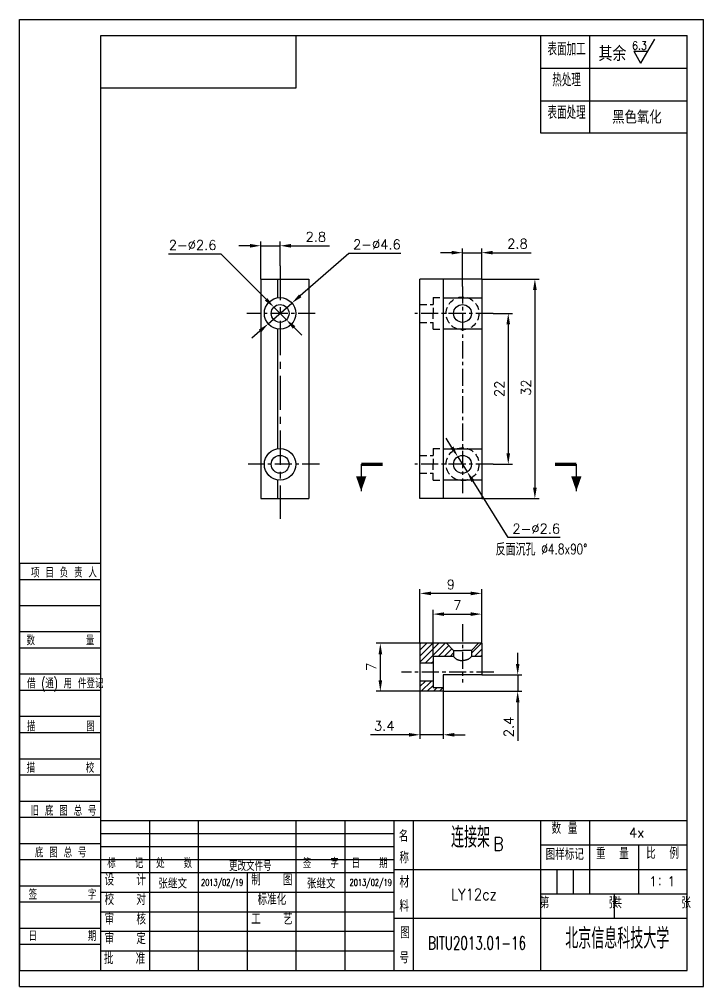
# Model space of a CAD drawing. Extents: x 2854 to 5858, y -1165 to 723.
# Drawn here: x 4812.3 to 4912, y -723.3 to -582.2 of the extents above; entities that cross this region are included whole.
import ezdxf
from ezdxf.enums import TextEntityAlignment as Align

# ---------------------------------------------------------------- set-up
doc = ezdxf.new("R2010")
doc.units = 0
doc.header["$MEASUREMENT"] = 0
doc.linetypes.add('PF_CENTER', pattern=[2, 1.25, -0.25, 0.25, -0.25])
doc.linetypes.add('PF_DASHED', pattern=[0.75, 0.5, -0.25])
doc.layers.get('0').update_dxf_attribs({"linetype": 'CONTINUOUS'})
doc.layers.get('DEFPOINTS').update_dxf_attribs({"linetype": 'CONTINUOUS'})
for name, color, linetype in [('SMPEN_CENTER', 4, 'PF_CENTER'), ('SMPEN_DASHED', 2, 'PF_DASHED'), ('SMPEN_DIM', 3, 'CONTINUOUS'), ('SMPEN_HATCH', 6, 'CONTINUOUS'), ('SMPEN_TEXT', 6, 'CONTINUOUS'), ('SMPEN_THICK', 7, 'CONTINUOUS')]:
    doc.layers.add(name, color=color, linetype=linetype)
doc.styles.get("Standard").update_dxf_attribs({"font": 'txt.shx', "bigfont": 'hshztxt.shx'})
doc.styles.add('STYLE1', font='complex.shx', dxfattribs={"bigfont": 'hzdx.shx'})
doc.dimstyles.get("Standard").update_dxf_attribs({"dimtxt": 3, "dimasz": 3, "dimexe": 0.18, "dimexo": 0.5, "dimgap": 1, "dimtad": 1, "dimtoh": 1, "dimdec": 1, "dimzin": 0, "dimdsep": 46, "dimtxsty": 'Standard', "dimcen": 0, "dimadec": 1, "dimazin": 0, "dimtfac": 1, "dimtdec": 1, "dimtofl": 0, "dimtmove": 0, "dimatfit": 3, "dimfxl": 0, "dimtolj": 1, "dimtzin": 0, "dimarcsym": 0})
doc.dimstyles.new('STANDARD$0', dxfattribs={"dimtxt": 3, "dimasz": 3, "dimexe": 0.18, "dimexo": 0.5, "dimgap": 1, "dimtad": 1, "dimtoh": 1, "dimdec": 1, "dimzin": 0, "dimdsep": 46, "dimtxsty": 'Standard', "dimcen": 0, "dimadec": 1, "dimazin": 0, "dimtfac": 1, "dimtdec": 1, "dimtofl": 0, "dimtmove": 0, "dimatfit": 3, "dimfxl": 0, "dimtolj": 1, "dimtzin": 0, "dimarcsym": 0})

# ---------------------------------------------------------------- blocks, each defined once
blk = doc.blocks.new('*D717')
at = {"layer": 'DEFPOINTS', "color": 0, "ltscale": 10}
for p in [(4852.02, -623.55), (4848.56, -626.58)]:
    blk.add_point(p, dxfattribs=at)
at = {"layer": 'SMPEN_DIM', "color": 0, "lineweight": -2, "ltscale": 10}
for p, q in [((4860.3, -616.31), (4853.22, -622.5)), ((4867.9, -616.31), (4860.3, -616.31)), ((4848.56, -626.58), (4852.02, -623.55)), ((4847.35, -627.64), (4846.15, -628.69))]:
    blk.add_line(p, q, dxfattribs=at)
at = {"layer": 'SMPEN_DIM', "color": 0, "ltscale": 10}
for points in [[(4853.05, -622.3), (4853.4, -622.7), (4852.02, -623.55)], [(4847.18, -627.43), (4847.53, -627.84), (4848.56, -626.58)]]:
    blk.add_solid(points, dxfattribs=at)
at = {"layer": 'SMPEN_DIM', "color": 0, "ltscale": 10, "insert": (4864.4, -615.01), "char_height": 1.4, "attachment_point": 5}
blk.add_mtext('\\A1;2-∅4.6', dxfattribs=at)
blk = doc.blocks.new('*D716')
at = {"layer": 'DEFPOINTS', "color": 0, "ltscale": 10}
for p in [(4850.29, -615.2), (4850.29, -618.15), (4847.49, -620.07)]:
    blk.add_point(p, dxfattribs=at)
at = {"layer": 'SMPEN_DIM', "color": 0, "lineweight": -2, "ltscale": 10}
for p, q in [((4847.49, -620.07), (4847.49, -614.6)), ((4850.29, -618.15), (4850.29, -614.6)), ((4845.89, -615.2), (4844.29, -615.2)), ((4847.49, -615.2), (4850.29, -615.2)), ((4851.89, -615.2), (4857.49, -615.2))]:
    blk.add_line(p, q, dxfattribs=at)
at = {"layer": 'SMPEN_DIM', "color": 0, "ltscale": 10}
for points in [[(4845.89, -614.93), (4845.89, -615.47), (4847.49, -615.2)], [(4851.89, -614.93), (4851.89, -615.47), (4850.29, -615.2)]]:
    blk.add_solid(points, dxfattribs=at)
at = {"layer": 'SMPEN_DIM', "color": 0, "ltscale": 10, "insert": (4855.49, -613.9), "char_height": 1.4, "attachment_point": 5}
blk.add_mtext('\\A1;2.8', dxfattribs=at)
blk = doc.blocks.new('ADDBOX')
for p, q in [((0, 125), (0, 0)), ((0, 125), (25, 125)), ((25, 0), (25, 125))]:
    blk.add_line(p, q)
at = {"color": 1}
for p, q in [((0, 120), (25, 120)), ((0, 99), (25, 99)), ((0, 86), (25, 86)), ((0, 73), (25, 73)), ((0, 60), (25, 60)), ((0, 47), (25, 47)), ((0, 21), (25, 21)), ((0, 8), (25, 8))]:
    blk.add_line(p, q, dxfattribs=at)
for points in [[(0, 112), (25, 112)], [(0, 34), (25, 34)]]:
    blk.add_lwpolyline(points, dxfattribs=at)
for points in [[(0, 104), (25, 104)], [(0, 91), (25, 91)], [(0, 78), (25, 78)], [(0, 65), (25, 65)], [(0, 52), (25, 52)], [(0, 39), (25, 39)], [(0, 26), (25, 26)], [(0, 13), (25, 13)], [(0, 0), (25, 0)]]:
    blk.add_lwpolyline(points)
at = {"color": 1, "width": 0.67}
for s, p in [('项 目 负 责 人', (3.58, 120.61)), ('数        量', (2.2, 99.8)), ('借 (通) 用 件登记', (2.35, 86.62)), ('描        图', (2.35, 73.41)), ('描        校', (2.2, 60.68)), ('旧 底 图 总 号', (3.43, 47.48)), (' 底 图 总 号', (2.97, 34.66)), ('签        字', (2.82, 21.77)), ('日        期', (2.82, 9.04))]:
    blk.add_text(s, height=3, dxfattribs=at).set_placement(p)
at = {"color": 1, "ltscale": 20, "width": 0.67}
blk.add_attdef('PRJMANAGER', text='', height=3.5, dxfattribs=at).set_placement((1.5, 113), align=Align.BOTTOM_LEFT)
at = {"color": 1, "width": 0.67}
for tag, p in [('NUM', (1.5, 92)), ('DRAFTER', (1.5, 66)), ('DVERI', (1.5, 53)), ('OLDDRAWNO', (1.5, 40)), ('DRAWNO', (1.5, 27)), ('SIGNER', (1.5, 14)), ('DATE', (1.5, 1))]:
    blk.add_attdef(tag, text='', height=3.5, dxfattribs=at).set_placement(p, align=Align.BOTTOM_LEFT)
blk = doc.blocks.new('*D715')
at = {"layer": 'DEFPOINTS', "color": 0, "ltscale": 10}
for p in [(4849.37, -624.15), (4851.2, -625.99)]:
    blk.add_point(p, dxfattribs=at)
at = {"layer": 'SMPEN_DIM', "color": 0, "lineweight": -2, "ltscale": 10}
for p, q in [((4834.04, -616.4), (4841.64, -616.4)), ((4841.64, -616.4), (4848.24, -623.01)), ((4851.2, -625.99), (4849.37, -624.15)), ((4852.33, -627.12), (4853.46, -628.25))]:
    blk.add_line(p, q, dxfattribs=at)
at = {"layer": 'SMPEN_DIM', "color": 0, "ltscale": 10}
for points in [[(4848.43, -622.83), (4848.05, -623.2), (4849.37, -624.15)], [(4852.52, -626.93), (4852.15, -627.31), (4851.2, -625.99)]]:
    blk.add_solid(points, dxfattribs=at)
at = {"layer": 'SMPEN_DIM', "color": 0, "ltscale": 10, "insert": (4837.54, -615.1), "char_height": 1.4, "attachment_point": 5}
blk.add_mtext('\\A1;2-∅2.6', dxfattribs=at)
blk = doc.blocks.new('*D714')
at = {"layer": 'DEFPOINTS', "color": 0, "ltscale": 10}
for p in [(4876.19, -645.96), (4877.56, -648.17)]:
    blk.add_point(p, dxfattribs=at)
at = {"layer": 'SMPEN_DIM', "color": 0, "lineweight": -2, "ltscale": 10}
for p, q in [((4875.34, -644.61), (4874.5, -643.25)), ((4876.19, -645.96), (4877.56, -648.17)), ((4883.53, -657.76), (4878.41, -649.53)), ((4891.13, -657.76), (4883.53, -657.76))]:
    blk.add_line(p, q, dxfattribs=at)
at = {"layer": 'SMPEN_DIM', "color": 0, "ltscale": 10}
for points in [[(4875.57, -644.47), (4875.12, -644.75), (4876.19, -645.96)], [(4878.63, -649.39), (4878.18, -649.67), (4877.56, -648.17)]]:
    blk.add_solid(points, dxfattribs=at)
at = {"layer": 'SMPEN_DIM', "color": 0, "ltscale": 10, "insert": (4887.63, -656.46), "char_height": 1.4, "attachment_point": 5}
blk.add_mtext('\\A1;2-∅2.6', dxfattribs=at)
blk = doc.blocks.new('*D713')
at = {"layer": 'DEFPOINTS', "color": 0, "ltscale": 10}
for p in [(4879.68, -620.07), (4879.68, -652.07), (4887.43, -652.07)]:
    blk.add_point(p, dxfattribs=at)
at = {"layer": 'SMPEN_DIM', "color": 0, "lineweight": -2, "ltscale": 10}
for p, q in [((4879.68, -620.07), (4888.03, -620.07)), ((4887.43, -621.67), (4887.43, -650.47)), ((4879.68, -652.07), (4888.03, -652.07))]:
    blk.add_line(p, q, dxfattribs=at)
at = {"layer": 'SMPEN_DIM', "color": 0, "ltscale": 10}
for points in [[(4887.16, -621.67), (4887.7, -621.67), (4887.43, -620.07)], [(4887.16, -650.47), (4887.7, -650.47), (4887.43, -652.07)]]:
    blk.add_solid(points, dxfattribs=at)
at = {"layer": 'SMPEN_DIM', "color": 0, "ltscale": 10, "insert": (4886.13, -635.89), "char_height": 1.4, "attachment_point": 5, "rotation": 90}
blk.add_mtext('\\A1;32', dxfattribs=at)
blk = doc.blocks.new('*D712')
at = {"layer": 'DEFPOINTS', "color": 0, "ltscale": 10}
for p in [(4881.34, -625.07), (4881.34, -647.07), (4883.55, -647.07)]:
    blk.add_point(p, dxfattribs=at)
at = {"layer": 'SMPEN_DIM', "color": 0, "lineweight": -2, "ltscale": 10}
for p, q in [((4881.34, -625.07), (4884.15, -625.07)), ((4883.55, -626.67), (4883.55, -645.47)), ((4881.34, -647.07), (4884.15, -647.07))]:
    blk.add_line(p, q, dxfattribs=at)
at = {"layer": 'SMPEN_DIM', "color": 0, "ltscale": 10}
for points in [[(4883.28, -626.67), (4883.81, -626.67), (4883.55, -625.07)], [(4883.28, -645.47), (4883.81, -645.47), (4883.55, -647.07)]]:
    blk.add_solid(points, dxfattribs=at)
at = {"layer": 'SMPEN_DIM', "color": 0, "ltscale": 10, "insert": (4882.25, -636.07), "char_height": 1.4, "attachment_point": 5, "rotation": 90}
blk.add_mtext('\\A1;22', dxfattribs=at)
blk = doc.blocks.new('*D711')
at = {"layer": 'DEFPOINTS', "color": 0, "ltscale": 10}
for p in [(4879.68, -677.78), (4874.08, -680.18), (4884.92, -680.18)]:
    blk.add_point(p, dxfattribs=at)
at = {"layer": 'SMPEN_DIM', "color": 0, "lineweight": -2, "ltscale": 10}
for p, q in [((4884.92, -676.18), (4884.92, -674.58)), ((4879.68, -677.78), (4885.52, -677.78)), ((4884.92, -677.78), (4884.92, -680.18)), ((4874.08, -680.18), (4885.52, -680.18)), ((4884.92, -681.78), (4884.92, -687.38))]:
    blk.add_line(p, q, dxfattribs=at)
at = {"layer": 'SMPEN_DIM', "color": 0, "ltscale": 10}
for points in [[(4884.66, -676.18), (4885.19, -676.18), (4884.92, -677.78)], [(4884.66, -681.78), (4885.19, -681.78), (4884.92, -680.18)]]:
    blk.add_solid(points, dxfattribs=at)
at = {"layer": 'SMPEN_DIM', "color": 0, "ltscale": 10, "insert": (4883.62, -685.38), "char_height": 1.4, "attachment_point": 5, "rotation": 90}
blk.add_mtext('\\A1;2.4', dxfattribs=at)
blk = doc.blocks.new('*D710')
at = {"layer": 'DEFPOINTS', "color": 0, "ltscale": 10}
for p in [(4879.68, -668.92), (4879.68, -673.18), (4872.58, -675.08)]:
    blk.add_point(p, dxfattribs=at)
at = {"layer": 'SMPEN_DIM', "color": 0, "lineweight": -2, "ltscale": 10}
for p, q in [((4872.58, -675.08), (4872.58, -668.32)), ((4879.68, -673.18), (4879.68, -668.32)), ((4874.18, -668.92), (4878.08, -668.92))]:
    blk.add_line(p, q, dxfattribs=at)
at = {"layer": 'SMPEN_DIM', "color": 0, "ltscale": 10}
for points in [[(4874.18, -668.66), (4874.18, -669.19), (4872.58, -668.92)], [(4878.08, -668.66), (4878.08, -669.19), (4879.68, -668.92)]]:
    blk.add_solid(points, dxfattribs=at)
at = {"layer": 'SMPEN_DIM', "color": 0, "ltscale": 10, "insert": (4876.13, -667.62), "char_height": 1.4, "attachment_point": 5}
blk.add_mtext('\\A1;7', dxfattribs=at)
blk = doc.blocks.new('*D709')
at = {"layer": 'DEFPOINTS', "color": 0, "ltscale": 10}
for p in [(4864.9, -673.18), (4870.68, -673.18), (4870.68, -680.18)]:
    blk.add_point(p, dxfattribs=at)
at = {"layer": 'SMPEN_DIM', "color": 0, "lineweight": -2, "ltscale": 10}
for p, q in [((4870.68, -673.18), (4864.3, -673.18)), ((4864.9, -678.58), (4864.9, -674.78)), ((4870.68, -680.18), (4864.3, -680.18))]:
    blk.add_line(p, q, dxfattribs=at)
at = {"layer": 'SMPEN_DIM', "color": 0, "ltscale": 10}
for points in [[(4864.64, -674.78), (4865.17, -674.78), (4864.9, -673.18)], [(4864.64, -678.58), (4865.17, -678.58), (4864.9, -680.18)]]:
    blk.add_solid(points, dxfattribs=at)
at = {"layer": 'SMPEN_DIM', "color": 0, "ltscale": 10, "insert": (4863.6, -676.61), "char_height": 1.4, "attachment_point": 5, "rotation": 90}
blk.add_mtext('\\A1;7', dxfattribs=at)
blk = doc.blocks.new('*D708')
at = {"layer": 'DEFPOINTS', "color": 0, "ltscale": 10}
for p in [(4870.68, -665.9), (4870.68, -673.18), (4879.68, -673.18)]:
    blk.add_point(p, dxfattribs=at)
at = {"layer": 'SMPEN_DIM', "color": 0, "lineweight": -2, "ltscale": 10}
for p, q in [((4870.68, -673.18), (4870.68, -665.3)), ((4879.68, -673.18), (4879.68, -665.3)), ((4878.08, -665.9), (4872.28, -665.9))]:
    blk.add_line(p, q, dxfattribs=at)
at = {"layer": 'SMPEN_DIM', "color": 0, "ltscale": 10}
for points in [[(4872.28, -665.64), (4872.28, -666.17), (4870.68, -665.9)], [(4878.08, -665.64), (4878.08, -666.17), (4879.68, -665.9)]]:
    blk.add_solid(points, dxfattribs=at)
at = {"layer": 'SMPEN_DIM', "color": 0, "ltscale": 10, "insert": (4875.18, -664.6), "char_height": 1.4, "attachment_point": 5}
blk.add_mtext('\\A1;9', dxfattribs=at)
blk = doc.blocks.new('*D707')
at = {"layer": 'DEFPOINTS', "color": 0, "ltscale": 10}
for p in [(4870.68, -680.18), (4874.08, -680.18), (4870.68, -686.52)]:
    blk.add_point(p, dxfattribs=at)
at = {"layer": 'SMPEN_DIM', "color": 0, "lineweight": -2, "ltscale": 10}
for p, q in [((4870.68, -680.18), (4870.68, -687.12)), ((4874.08, -680.18), (4874.08, -687.12)), ((4869.08, -686.52), (4863.48, -686.52)), ((4874.08, -686.52), (4870.68, -686.52)), ((4875.68, -686.52), (4877.28, -686.52))]:
    blk.add_line(p, q, dxfattribs=at)
at = {"layer": 'SMPEN_DIM', "color": 0, "ltscale": 10}
for points in [[(4869.08, -686.26), (4869.08, -686.79), (4870.68, -686.52)], [(4875.68, -686.26), (4875.68, -686.79), (4874.08, -686.52)]]:
    blk.add_solid(points, dxfattribs=at)
at = {"layer": 'SMPEN_DIM', "color": 0, "ltscale": 10, "insert": (4865.48, -685.22), "char_height": 1.4, "attachment_point": 5}
blk.add_mtext('\\A1;3.4', dxfattribs=at)
blk = doc.blocks.new('*D706')
at = {"layer": 'DEFPOINTS', "color": 0, "ltscale": 10}
for p in [(4879.68, -616.21), (4879.68, -620.07), (4876.88, -621.13)]:
    blk.add_point(p, dxfattribs=at)
at = {"layer": 'SMPEN_DIM', "color": 0, "lineweight": -2, "ltscale": 10}
for p, q in [((4875.28, -616.21), (4873.68, -616.21)), ((4876.88, -621.13), (4876.88, -615.61)), ((4876.88, -616.21), (4879.68, -616.21)), ((4879.68, -620.07), (4879.68, -615.61)), ((4881.28, -616.21), (4886.88, -616.21))]:
    blk.add_line(p, q, dxfattribs=at)
at = {"layer": 'SMPEN_DIM', "color": 0, "ltscale": 10}
for points in [[(4875.28, -615.94), (4875.28, -616.47), (4876.88, -616.21)], [(4881.28, -615.94), (4881.28, -616.47), (4879.68, -616.21)]]:
    blk.add_solid(points, dxfattribs=at)
at = {"layer": 'SMPEN_DIM', "color": 0, "ltscale": 10, "insert": (4884.88, -614.91), "char_height": 1.4, "attachment_point": 5}
blk.add_mtext('\\A1;2.8', dxfattribs=at)
blk = doc.blocks.new('ADDBOX3')
at = {"layer": 'SMPEN_THICK', "ltscale": 8}
for p, q in [((-45, -30), (-45, 0)), ((-30, 0), (-30, -30)), ((-45, -10), (0, -10)), ((-45, -20), (0, -20)), ((0, -30), (-45, -30))]:
    blk.add_line(p, q, dxfattribs=at)
at = {"layer": 'SMPEN_TEXT', "ltscale": 8, "width": 0.667}
for s, p in [('表面加工', (-37.05, -7.32)), ('热处理', (-37.05, -16.82)), ('表面处理', (-37.05, -26.82))]:
    blk.add_text(s, height=4, dxfattribs=at).set_placement(p, align=Align.BOTTOM_CENTER)
at = {"layer": 'SMPEN_TEXT', "ltscale": 8}
for tag, p in [('HEATTREATMENT', (-15.54, -17.14)), ('SURFACETREATMENT', (-13.33, -26.97))]:
    blk.add_attdef(tag, text='', height=3.5, dxfattribs=at).set_placement(p, align=Align.BOTTOM_CENTER)

msp = doc.modelspace()

# ---------------------------------------------------------------- hatches: boundary and pattern name
at = {"layer": 'SMPEN_HATCH'}
h = msp.add_hatch(dxfattribs=at)
h.set_pattern_fill('ANSI31', color=256, scale=5, style=0)
h.set_pattern_definition([(45, (2192.8213, -1523.27934), (-0.44194174, 0.44194174), [])])
h.paths.add_polyline_path([(4872.58, -675.08), (4875.58, -675.08), (4875.58, -674.23), (4874.53, -673.18), (4870.68, -673.18), (4870.68, -676.08), (4872.58, -676.08)])
h.paths.add_polyline_path([(4879.68, -673.18), (4879.23, -673.18), (4878.18, -674.23), (4878.18, -675.08), (4879.68, -675.08)])
h.paths.add_polyline_path([(4874.08, -679.68), (4872.58, -679.68), (4872.58, -678.68), (4870.68, -678.68), (4870.68, -680.18), (4874.08, -680.18)])

# ---------------------------------------------------------------- linework, layer by layer
for p, q in [((4824.15, -584.55), (4909.65, -584.55)), ((4847.49, -620.07), (4847.49, -652.07)), ((4847.49, -620.07), (4854.49, -620.07)), ((4849.89, -620.07), (4849.89, -622.8)), ((4854.49, -620.07), (4854.49, -652.07)), ((4879.68, -620.07), (4870.68, -620.07)), ((4874.08, -622.8), (4879.68, -622.8)), ((4849.89, -627.33), (4849.89, -644.8)), ((4874.08, -627.33), (4879.68, -627.33)), ((4874.08, -644.8), (4879.68, -644.8)), ((4849.89, -649.33), (4849.89, -652.07)), ((4874.08, -649.33), (4879.68, -649.33)), ((4847.49, -652.07), (4854.49, -652.07)), ((4879.68, -652.07), (4870.68, -652.07)), ((4870.68, -673.18), (4870.68, -680.18)), ((4879.68, -673.18), (4870.68, -673.18)), ((4874.53, -673.18), (4875.58, -674.23)), ((4875.58, -674.23), (4876.88, -674.23)), ((4875.58, -674.23), (4875.58, -675.08)), ((4878.18, -674.23), (4876.88, -674.23)), ((4879.23, -673.18), (4878.18, -674.23)), ((4878.18, -674.23), (4878.18, -675.08)), ((4879.68, -673.18), (4879.68, -677.78)), ((4872.58, -675.08), (4872.58, -679.68)), ((4879.68, -677.78), (4874.08, -677.78)), ((4874.08, -677.78), (4874.08, -680.18)), ((4874.08, -680.18), (4870.68, -680.18)), ((4824.15, -720.88), (4909.65, -720.88))]:
    msp.add_line(p, q)
at = {"linetype": 'Continuous'}
for p, q in [((4824.15, -720.88), (4824.15, -584.55)), ((4909.65, -720.88), (4909.65, -584.55))]:
    msp.add_line(p, q, dxfattribs=at)
at = {"ltscale": 8}
for p, q in [((4874.08, -620.07), (4874.08, -652.07)), ((4879.68, -620.07), (4879.68, -652.07))]:
    msp.add_line(p, q, dxfattribs=at)
at = {"ltscale": 2}
for p, q in [((4875.58, -675.08), (4872.58, -675.08)), ((4879.68, -675.08), (4878.18, -675.08)), ((4872.58, -676.08), (4870.68, -676.08)), ((4872.58, -678.68), (4870.68, -678.68)), ((4874.08, -679.68), (4872.58, -679.68))]:
    msp.add_line(p, q, dxfattribs=at)
at = {"color": 7}
for p, q in [((4824.15, -699.03), (4909.65, -699.03)), ((4824.15, -699.03), (4909.65, -699.03)), ((4824.15, -720.88), (4824.15, -699.03)), ((4866.9, -720.88), (4866.9, -699.03)), ((4888.28, -720.88), (4888.28, -699.03)), ((4824.15, -706.63), (4866.9, -706.63)), ((4866.9, -706.15), (4909.65, -706.15)), ((4866.9, -713.28), (4909.65, -713.28))]:
    msp.add_line(p, q, dxfattribs=at)
at = {"color": 6}
for p, q in [((4831.28, -720.88), (4831.28, -699.03)), ((4838.4, -720.88), (4838.4, -699.03)), ((4852.65, -720.88), (4852.65, -699.03)), ((4859.78, -720.88), (4859.78, -699.03)), ((4869.75, -720.88), (4869.75, -699.03)), ((4895.4, -699.03), (4895.4, -709.72)), ((4824.15, -700.93), (4866.9, -700.93)), ((4824.15, -702.83), (4866.9, -702.83)), ((4902.53, -702.59), (4902.53, -709.72)), ((4824.15, -704.73), (4866.9, -704.73)), ((4845.53, -720.88), (4845.53, -706.63)), ((4890.65, -706.15), (4890.65, -709.72)), ((4893.03, -706.15), (4893.03, -709.72)), ((4824.15, -709.48), (4866.9, -709.48)), ((4898.97, -709.72), (4898.97, -713.28)), ((4824.15, -712.33), (4866.9, -712.33)), ((4824.15, -715.18), (4866.9, -715.18)), ((4824.15, -718.03), (4866.9, -718.03))]:
    msp.add_line(p, q, dxfattribs=at)
for points in [[(4875.58, -675.08), (4875.66, -675.19), (4875.74, -675.29), (4875.81, -675.36), (4875.87, -675.42), (4875.93, -675.46), (4875.99, -675.5), (4876.04, -675.52), (4876.1, -675.54), (4876.15, -675.56), (4876.2, -675.58), (4876.25, -675.59), (4876.3, -675.61), (4876.35, -675.62), (4876.4, -675.63), (4876.45, -675.65), (4876.49, -675.66), (4876.55, -675.67), (4876.6, -675.68), (4876.68, -675.68), (4876.78, -675.69), (4876.88, -675.7)], [(4878.18, -675.08), (4878.09, -675.19), (4878.01, -675.29), (4877.94, -675.36), (4877.88, -675.42), (4877.82, -675.46), (4877.76, -675.5), (4877.71, -675.52), (4877.65, -675.54), (4877.6, -675.56), (4877.55, -675.58), (4877.5, -675.59), (4877.45, -675.61), (4877.4, -675.62), (4877.35, -675.63), (4877.31, -675.65), (4877.26, -675.66), (4877.21, -675.67), (4877.15, -675.68), (4877.07, -675.68), (4876.97, -675.69), (4876.88, -675.7)]]:
    msp.add_lwpolyline(points)
for centre, radius in [((4850.29, -625.07), 2.3), ((4850.29, -625.07), 1.3), ((4876.88, -625.07), 1.3), ((4850.29, -647.07), 2.3), ((4850.29, -647.07), 1.3), ((4876.88, -647.07), 1.3)]:
    msp.add_circle(centre, radius)
at = {"layer": 'SMPEN_CENTER', "ltscale": 4}
msp.add_line((4850.29, -618.15), (4850.29, -655.05), dxfattribs=at)
at = {"layer": 'SMPEN_CENTER', "ltscale": 2}
for p, q in [((4876.88, -621.13), (4876.88, -651.3)), ((4855.4, -625.07), (4845.45, -625.07)), ((4881.34, -625.07), (4869.94, -625.07)), ((4856.01, -647.07), (4845.62, -647.07)), ((4881.34, -647.07), (4869.94, -647.07)), ((4876.88, -670.4), (4876.88, -678.88)), ((4881.43, -677.38), (4868, -677.38))]:
    msp.add_line(p, q, dxfattribs=at)
at = {"layer": 'SMPEN_DASHED', "ltscale": 2}
for p, q in [((4872.58, -622.77), (4872.58, -625.07)), ((4872.58, -622.77), (4874.08, -622.77)), ((4870.68, -623.77), (4872.58, -623.77)), ((4870.68, -626.37), (4872.58, -626.37)), ((4872.58, -627.37), (4872.58, -625.07)), ((4872.58, -627.37), (4874.08, -627.37)), ((4870.68, -645.77), (4872.58, -645.77)), ((4872.58, -644.77), (4872.58, -647.07)), ((4872.58, -644.77), (4874.08, -644.77)), ((4872.58, -649.37), (4872.58, -647.07)), ((4870.68, -648.37), (4872.58, -648.37)), ((4872.58, -649.37), (4874.08, -649.37))]:
    msp.add_line(p, q, dxfattribs=at)
for centre in [(4876.88, -625.07), (4876.88, -647.07)]:
    msp.add_circle(centre, 2.4, dxfattribs=at)
at = {"layer": 'SMPEN_DIM'}
for p, q in [((4904.86, -585.07), (4902.84, -588.56)), ((4901.84, -586.84), (4902.84, -588.56)), ((4901.84, -586.84), (4903.84, -586.84)), ((4862.11, -647.07), (4862.11, -650.98)), ((4893.47, -647.07), (4893.47, -650.98))]:
    msp.add_line(p, q, dxfattribs=at)
at = {"layer": 'SMPEN_DIM', "const_width": 0.5}
for points in [[(4865.23, -647.07), (4862.11, -647.07)], [(4890.36, -647.07), (4893.47, -647.07)]]:
    msp.add_lwpolyline(points, dxfattribs=at)
at = {"layer": 'SMPEN_DIM'}
for points in [[(4862.11, -650.98, 0, 1.5, 0), (4862.11, -648.83, 1.5, 1.5, 0)], [(4893.47, -650.98, 0, 1.5, 0), (4893.47, -648.83, 1.5, 1.5, 0)]]:
    msp.add_lwpolyline(points, format="xyseb", dxfattribs=at)
at = {"layer": 'SMPEN_THICK', "color": 1}
for p, q in [((4812.28, -582.18), (4862.15, -582.18)), ((4812.28, -582.18), (4862.15, -582.18)), ((4812.28, -582.18), (4912.03, -582.18)), ((4812.28, -582.18), (4912.03, -582.18)), ((4862.15, -582.18), (4887.09, -582.18)), ((4862.15, -582.18), (4887.09, -582.18)), ((4812.28, -723.25), (4912.03, -723.25)), ((4812.28, -723.25), (4912.03, -723.25))]:
    msp.add_line(p, q, dxfattribs=at)
at = {"layer": 'SMPEN_THICK', "color": 1, "linetype": 'Continuous'}
for p, q in [((4812.28, -723.25), (4812.28, -582.18)), ((4812.28, -723.25), (4812.28, -582.18)), ((4812.28, -723.25), (4812.28, -582.18)), ((4812.28, -723.25), (4812.28, -582.18)), ((4812.28, -723.25), (4812.28, -582.18)), ((4812.28, -723.25), (4812.28, -582.18)), ((4812.28, -723.25), (4812.28, -582.18)), ((4812.28, -723.25), (4812.28, -582.18)), ((4812.28, -723.25), (4812.28, -582.18)), ((4812.28, -723.25), (4812.28, -582.18)), ((4812.28, -723.25), (4812.28, -582.18)), ((4812.28, -723.25), (4812.28, -582.18)), ((4812.28, -723.25), (4812.28, -582.18)), ((4812.28, -723.25), (4812.28, -582.18)), ((4812.28, -723.25), (4812.28, -582.18)), ((4812.28, -723.25), (4812.28, -582.18)), ((4812.28, -723.25), (4812.28, -582.18)), ((4812.28, -723.25), (4812.28, -582.18)), ((4812.28, -723.25), (4812.28, -582.18)), ((4812.28, -723.25), (4812.28, -582.18)), ((4812.28, -723.25), (4812.28, -582.18)), ((4812.28, -723.25), (4812.28, -582.18)), ((4812.28, -723.25), (4812.28, -582.18)), ((4812.28, -723.25), (4812.28, -582.18)), ((4812.28, -723.25), (4812.28, -582.18)), ((4812.28, -723.25), (4812.28, -582.18)), ((4812.28, -723.25), (4812.28, -582.18)), ((4812.28, -723.25), (4812.28, -582.18)), ((4812.28, -723.25), (4812.28, -582.18)), ((4812.28, -723.25), (4812.28, -582.18)), ((4812.28, -723.25), (4812.28, -582.18)), ((4812.28, -723.25), (4812.28, -582.18)), ((4812.28, -723.25), (4812.28, -582.18)), ((4812.28, -723.25), (4812.28, -582.18)), ((4812.28, -723.25), (4812.28, -582.18)), ((4812.28, -723.25), (4812.28, -582.18)), ((4812.28, -723.25), (4812.28, -582.18)), ((4812.28, -723.25), (4812.28, -582.18)), ((4812.28, -723.25), (4812.28, -582.18)), ((4812.28, -723.25), (4812.28, -582.18)), ((4812.28, -723.25), (4812.28, -582.18)), ((4812.28, -723.25), (4812.28, -582.18)), ((4812.28, -723.25), (4812.28, -582.18)), ((4812.28, -723.25), (4812.28, -582.18)), ((4812.28, -723.25), (4812.28, -582.18)), ((4812.28, -723.25), (4812.28, -582.18)), ((4812.28, -723.25), (4812.28, -582.18)), ((4812.28, -723.25), (4812.28, -582.18)), ((4812.28, -723.25), (4812.28, -582.18)), ((4912.03, -723.25), (4912.03, -582.18)), ((4912.03, -723.25), (4912.03, -582.18)), ((4912.03, -723.25), (4912.03, -582.18)), ((4912.03, -723.25), (4912.03, -582.18)), ((4912.03, -723.25), (4912.03, -582.18)), ((4912.03, -723.25), (4912.03, -582.18)), ((4912.03, -723.25), (4912.03, -582.18)), ((4912.03, -723.25), (4912.03, -582.18)), ((4912.03, -723.25), (4912.03, -582.18)), ((4912.03, -723.25), (4912.03, -582.18)), ((4912.03, -723.25), (4912.03, -582.18)), ((4912.03, -723.25), (4912.03, -582.18)), ((4912.03, -723.25), (4912.03, -582.18)), ((4912.03, -723.25), (4912.03, -582.18)), ((4912.03, -723.25), (4912.03, -582.18)), ((4912.03, -723.25), (4912.03, -582.18)), ((4912.03, -723.25), (4912.03, -582.18)), ((4912.03, -723.25), (4912.03, -582.18)), ((4912.03, -723.25), (4912.03, -582.18)), ((4912.03, -723.25), (4912.03, -582.18)), ((4912.03, -723.25), (4912.03, -582.18)), ((4912.03, -723.25), (4912.03, -582.18)), ((4912.03, -723.25), (4912.03, -582.18)), ((4852.65, -592.15), (4852.65, -584.55)), ((4824.15, -592.15), (4852.65, -592.15))]:
    msp.add_line(p, q, dxfattribs=at)
at = {"layer": 'SMPEN_THICK'}
for p, q in [((4870.68, -652.07), (4870.68, -620.07)), ((4888.28, -702.59), (4909.65, -702.59)), ((4888.28, -709.72), (4909.65, -709.72))]:
    msp.add_line(p, q, dxfattribs=at)
at = {"layer": 'SMPEN_THICK', "color": 7, "linetype": 'Continuous'}
msp.add_line((4824.15, -692.38), (4824.15, -689.05), dxfattribs=at)

# ---------------------------------------------------------------- block references
at = {"layer": 'SMPEN_THICK', "xscale": 0.4749999999994543, "yscale": 0.4749999999999091, "zscale": 0.475}
for name, p in [('ADDBOX3', (4909.65, -584.55)), ('ADDBOX', (4812.28, -720.88))]:
    msp.add_blockref(name, p, dxfattribs=at)

# ---------------------------------------------------------------- texts
at = {"color": 6, "width": 0.67}
for s, height, p in [('数 量', 1.663, (4891.75, -701.48)), ('图样标记', 1.663, (4891.79, -705.27)), ('重  量', 1.663, (4898.73, -705.17)), ('比  例', 1.663, (4906.04, -705.12)), ('标   记', 1.425, (4827.72, -706.39)), ('处   数', 1.425, (4834.84, -706.39)), ('签   字', 1.425, (4856.22, -706.39)), ('日   期', 1.425, (4863.34, -706.39)), ('设   计', 1.663, (4827.72, -709)), ('制   图', 1.663, (4849.09, -709)), ('校   对', 1.663, (4827.72, -711.85)), ('标准化', 1.663, (4849.09, -711.85)), ('第        张', 1.663, (4893.86, -712.33)), ('共        张', 1.663, (4904.46, -712.33)), ('审   核', 1.663, (4827.72, -714.7)), ('工   艺', 1.663, (4849.09, -714.7)), ('审   定', 1.663, (4827.72, -717.55)), ('批   准', 1.663, (4827.62, -720.48))]:
    msp.add_text(s, height=height, dxfattribs=at).set_placement(p, align=Align.BOTTOM_CENTER)
at = {"color": 6}
for s, height, width, p in [('名', 1.66, 0.67, (4867.59, -702.11)), ('称', 1.66, 0.67, (4867.68, -705.27)), ('更改文件号', 1.425, 0.67, (4842.84, -706.39)), ('材', 1.66, 0.667, (4867.68, -708.8)), ('料', 1.66, 0.67, (4867.68, -712.32)), ('图', 1.66, 0.67, (4867.81, -716.21)), ('号', 1.66, 0.67, (4867.68, -719.86))]:
    msp.add_text(s, height=height, dxfattribs=dict(at, width=width)).set_placement(p)
at = {"layer": 'SMPEN_DIM'}
for s, height, width, p in [('6.3', 1.188, 0.85, (4902.67, -586.01)), ('反面沉孔', 1.8, 0.85, (4884.61, -659.4)), ('%%C4.8x90%%d', 1.5, 0.75, (4891.71, -659.44))]:
    msp.add_text(s, height=height, dxfattribs=dict(at, width=width)).set_placement(p, align=Align.MIDDLE)
at = {"layer": 'SMPEN_DIM', "style": 'STYLE1'}
for s, height, p in [('其余', 2.138, (4898.73, -587.07)), ('黑色氧化', 1.9, (4902.3, -596.35))]:
    msp.add_text(s, height=height, dxfattribs=at).set_placement(p, align=Align.MIDDLE)
at = {"layer": 'SMPEN_DIM', "ltscale": 8}
for s, p in [('4x', (4902.25, -700.78)), ('1：1', (4906, -707.91))]:
    msp.add_text(s, height=1.425, dxfattribs=at).set_placement(p, align=Align.MIDDLE)
for s, height, width, p in [('B', 2, 0.85, (4882.1, -702.44)), ('张继文', 1.425, 0.85, (4834.62, -708.13)), ('2013/02/19', 1, 0.6667, (4841.84, -708.13)), ('张继文', 1.425, 0.85, (4856.27, -708.13)), ('2013/02/19', 1, 0.6667, (4863.5, -708.13)), ('LY12cz', 1.663, 0.85, (4878.54, -709.81)), ('BITU2013.01-16', 1.9, 0.6667, (4878.99, -716.89))]:
    msp.add_text(s, height=height, dxfattribs=dict(at, width=width)).set_placement(p, align=Align.MIDDLE)
at = {"layer": 'SMPEN_TEXT', "width": 0.667}
for s, p in [('连接架', (4878.05, -703.88)), ('北京信息科技大学', (4899.44, -718.61))]:
    msp.add_text(s, height=2.993, dxfattribs=at).set_placement(p, align=Align.BOTTOM_CENTER)

# ---------------------------------------------------------------- dimensions: what is measured, and where the dimension line sits
at = {"layer": 'SMPEN_DIM'}
for base, p1, p2, override, picture, middle in [((4850.29, -615.2), (4847.49, -620.07), (4850.29, -618.15), {"dimtxt": 1.4, "dimasz": 1.6, "dimexe": 0.6, "dimexo": 0, "dimgap": 0.6, "dimtad": 1, "dimtih": 0, "dimzin": 8, "dimcen": 2.5, "dimtofl": 1}, '*D716', (4855.49, -615.2)), ((4879.68, -616.21), (4876.88, -621.13), (4879.68, -620.07), {"dimtxt": 1.4, "dimasz": 1.6, "dimexe": 0.6, "dimexo": 0, "dimgap": 0.6, "dimtad": 1, "dimtih": 0, "dimtoh": 0, "dimzin": 8, "dimcen": 2.5, "dimtofl": 1}, '*D706', (4884.88, -616.21)), ((4870.68, -665.9), (4879.68, -673.18), (4870.68, -673.18), {"dimtxt": 1.4, "dimasz": 1.6, "dimexe": 0.6, "dimexo": 0, "dimgap": 0.6, "dimtad": 1, "dimtih": 0, "dimtoh": 0, "dimzin": 8, "dimcen": 2.5, "dimtofl": 1}, '*D708', (4875.18, -665.9)), ((4870.68, -686.52), (4874.08, -680.18), (4870.68, -680.18), {"dimtxt": 1.4, "dimasz": 1.6, "dimexe": 0.6, "dimexo": 0, "dimgap": 0.6, "dimtad": 1, "dimtih": 0, "dimtoh": 0, "dimzin": 8, "dimcen": 2.5, "dimtofl": 1}, '*D707', (4865.48, -686.52))]:
    dim = msp.add_linear_dim(base=base, p1=p1, p2=p2, dimstyle='STANDARD$0', override=override, dxfattribs=at)
    dim.commit()
    dim.dimension.update_dxf_attribs({"geometry": picture, "text_midpoint": middle, "dimtype": 160})
for p1, p2, picture, middle in [((4851.2, -625.99), (4849.37, -624.15), '*D715', (4837.54, -616.4)), ((4848.56, -626.58), (4852.02, -623.55), '*D717', (4864.4, -616.31)), ((4876.19, -645.96), (4877.56, -648.17), '*D714', (4887.63, -657.76))]:
    dim = msp.add_diameter_dim_2p(p1=p1, p2=p2, text='2-<>', dimstyle='Standard', override={"dimtxt": 1.4, "dimasz": 1.6, "dimexe": 0.6, "dimexo": 0, "dimgap": 0.6, "dimtad": 1, "dimtih": 0, "dimzin": 8, "dimcen": 2.5, "dimtofl": 1}, dxfattribs=at)
    dim.commit()
    dim.dimension.update_dxf_attribs({"geometry": picture, "text_midpoint": middle, "dimtype": 163})
for base, p1, p2, angle, picture, middle in [((4887.43, -652.07), (4879.68, -620.07), (4879.68, -652.07), 90, '*D713', (4887.43, -635.89)), ((4883.55, -647.07), (4881.34, -625.07), (4881.34, -647.07), 90, '*D712', (4883.55, -636.07)), ((4864.9, -673.18), (4870.68, -680.18), (4870.68, -673.18), 270, '*D709', (4864.9, -676.61))]:
    dim = msp.add_linear_dim(base=base, p1=p1, p2=p2, angle=angle, dimstyle='STANDARD$0', override={"dimtxt": 1.4, "dimasz": 1.6, "dimexe": 0.6, "dimexo": 0, "dimgap": 0.6, "dimtad": 1, "dimtih": 0, "dimtoh": 0, "dimzin": 8, "dimcen": 2.5, "dimtofl": 1}, dxfattribs=at)
    dim.commit()
    dim.dimension.update_dxf_attribs({"geometry": picture, "text_midpoint": middle, "dimtype": 160})
dim = msp.add_linear_dim(base=(4879.68, -668.92), p1=(4872.58, -675.08), p2=(4879.68, -673.18), text='7', dimstyle='STANDARD$0', override={"dimtxt": 1.4, "dimasz": 1.6, "dimexe": 0.6, "dimexo": 0, "dimgap": 0.6, "dimtad": 1, "dimtih": 0, "dimtoh": 0, "dimzin": 8, "dimcen": 2.5, "dimtofl": 1}, dxfattribs=at)
dim.commit()
dim.dimension.update_dxf_attribs({"geometry": '*D710', "text_midpoint": (4876.13, -668.92), "dimtype": 160})
dim = msp.add_linear_dim(base=(4884.92, -680.18), p1=(4879.68, -677.78), p2=(4874.08, -680.18), angle=270, dimstyle='STANDARD$0', override={"dimtxt": 1.4, "dimasz": 1.6, "dimexe": 0.6, "dimexo": 0, "dimgap": 0.6, "dimtad": 1, "dimtih": 0, "dimtoh": 0, "dimzin": 8, "dimcen": 2.5, "dimtofl": 1}, dxfattribs=at)
dim.commit()
dim.dimension.update_dxf_attribs({"geometry": '*D711', "text_midpoint": (4883.62, -685.38)})

doc.saveas('drawing.dxf')
